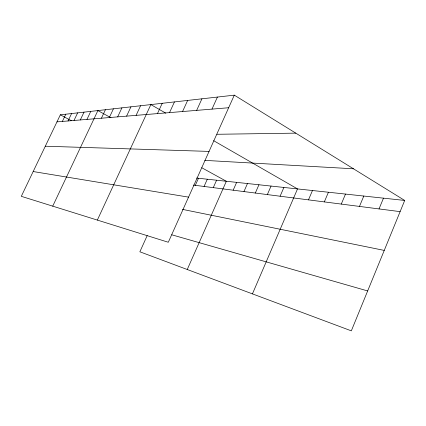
<?xml version="1.0" encoding="UTF-8"?>
<svg xmlns="http://www.w3.org/2000/svg" width="426" height="426" viewBox="0 0 426 426"><rect width="100%" height="100%" fill="white"/><g stroke="black" fill="none" stroke-linecap="round" stroke-linejoin="round"><path stroke-width="0.64" d="M234.305 95.152L168.307 242.256L21.3 196.333L60.343 114.823L234.305 95.152L404.7 200.444L351.328 330.848L139.861 251.793L147.204 235.583M379.028 208.926L383.48 198.159M359.469 206.418L363.799 196.045M341.285 204.081L345.491 194.075M324.324 201.903L328.419 192.238M308.477 199.869L312.466 190.523M252.432 293.876L297.518 188.915L213.612 140.671M280.1 196.226L283.892 187.451M267.347 194.586L271.048 186.071M255.318 193.042L258.933 184.767M243.944 191.583L247.474 183.537M233.176 190.198L236.632 182.371M187.248 269.509L226.35 181.263L201.775 167.743M213.277 187.642L216.584 180.214M204.065 186.46L207.302 179.218M195.3 185.337L198.468 178.265M211.978 109.115L217.42 97.064M196.668 110.371L201.919 98.816M182.568 111.532L187.642 100.429M169.543 112.602L174.447 101.921M157.471 113.598L162.221 103.305M97.352 220.088L150.857 104.588L165.757 113.156M136.102 115.355L140.564 105.749M117.682 116.873L121.905 107.863M126.597 116.138L130.936 106.841M109.312 117.565L113.417 108.822M52.733 206.152L97.889 110.574L110.936 117.757M101.425 118.21L105.424 109.722M86.968 119.402L90.765 111.383M74.023 120.467L77.644 112.863M80.322 119.951L84.029 112.144M62.372 121.426L65.822 114.2M68.048 120.957L71.584 113.55M56.967 121.873L228.661 107.741M216.919 134.281L295.782 133.141M45.305 146.219L209.07 151.406M204.789 160.373L353.479 168.792M196.524 178.057L404.7 200.444M193.372 185.086L400.12 211.637M33.18 171.54L188.553 197.131M182.472 209.374L384.247 250.413M171.753 234.79L367.659 290.942M60.343 114.823L71.451 120.75"/></g></svg>
